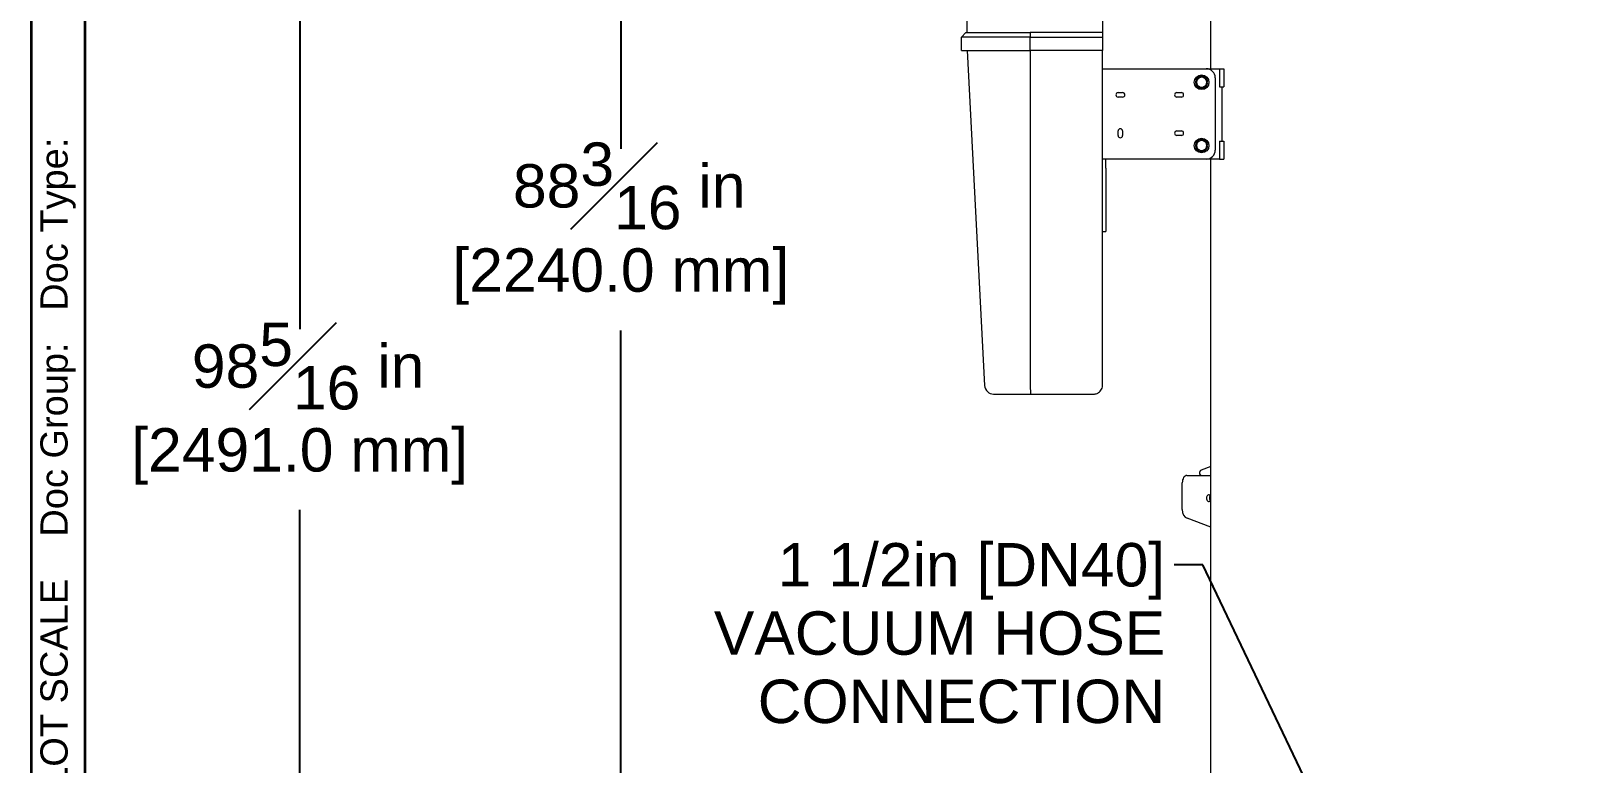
# Model space of a CAD drawing. Header units: inches. Extents: x 20 to 536, y 8 to 344.
# Drawn here: x 20 to 105.7, y 77.3 to 117.7 of the extents above; entities that cross this region are included whole.
import ezdxf

# ---------------------------------------------------------------- set-up
doc = ezdxf.new("R2010")
doc.units = ezdxf.units.IN
doc.header["$LTSCALE"] = 16
doc.header["$MEASUREMENT"] = 0
doc.layers.get('0').update_dxf_attribs({"lineweight": 25})
for name, color, linetype, lineweight in [('Border', 7, 'Continuous', 35), ('Dimension (ANSI)', 7, 'Continuous', 25), ('Symbol (ANSI)', 7, 'Continuous', 25), ('Visible (ANSI)', 7, 'Continuous', 50)]:
    doc.layers.add(name, color=color, linetype=linetype, lineweight=lineweight)
doc.styles.add('Standard A-B-C', font='arial.ttf')
doc.styles.add('Standard D-E', font='arial.ttf')
doc.dimstyles.new('in [mm] D-E NeptuneBenson', dxfattribs={"dimscale": 16, "dimtxt": 0.15, "dimasz": 0.098425, "dimexe": 0.125, "dimexo": 0.063, "dimgap": 0.031496, "dimtad": 0, "dimtih": 1, "dimtoh": 1, "dimdec": 4, "dimrnd": 1e-08, "dimzin": 3, "dimdsep": 46, "dimlunit": 5, "dimtxsty": 'Standard D-E', "dimcen": 0.09, "dimdle": 0.393701, "dimclrd": 256, "dimclre": 256, "dimclrt": 256, "dimadec": 1, "dimazin": 1, "dimtfac": 1, "dimtofl": 0, "dimtmove": 0, "dimatfit": 3, "dimfxl": 1, "dimfrac": 1, "dimtolj": 1, "dimtzin": 4, "dimlwd": -1, "dimlwe": -1, "dimarcsym": 0})
doc.dimstyles.new('in [mm] D-E NeptuneBenson$7', dxfattribs={"dimscale": 16, "dimtxt": 0.15, "dimasz": 0.098425, "dimexe": 0.125, "dimexo": 0.063, "dimgap": 0.031496, "dimtad": 0, "dimtih": 1, "dimtoh": 1, "dimdec": 4, "dimrnd": 1e-08, "dimzin": 3, "dimdsep": 46, "dimlunit": 5, "dimtxsty": 'Standard D-E', "dimcen": 0.09, "dimdle": 0.393701, "dimclrd": 256, "dimclre": 256, "dimclrt": 256, "dimadec": 1, "dimazin": 1, "dimtfac": 1, "dimtofl": 0, "dimtmove": 0, "dimatfit": 3, "dimfxl": 1, "dimfrac": 1, "dimtolj": 1, "dimtzin": 4, "dimlwd": -1, "dimlwe": -1, "dimarcsym": 0})

# ---------------------------------------------------------------- blocks, each defined once
blk = doc.blocks.new('Borders 22x34_D')
at = {"layer": 'Border'}
for p, q in [((1.25, 21.5), (1.25, 0.5)), ((1.4375, 0.5), (1.4375, 21.3125))]:
    blk.add_line(p, q, dxfattribs=at)
at = {"layer": 'Border', "insert": (1.3437, 3.875), "char_height": 0.094, "attachment_point": 4, "rotation": 90, "style": 'Standard A-B-C'}
blk.add_mtext('\\fArial|b0|i0;{\\H0.0940;BAR = 1" AT PLOT SCALE    Doc Group:   Doc Type: }', dxfattribs=at)
blk = doc.blocks.new('*D23')
at = {"layer": 'Defpoints', "color": 0, "transparency": 16777216}
for p in [(52.623, 135.407), (83.938, 135.407), (87.509, 47.22)]:
    blk.add_point(p, dxfattribs=at)
at = {"layer": 'Dimension (ANSI)', "transparency": 16777216}
for p, q in [((82.93, 135.407), (50.623, 135.407)), ((52.623, 133.833), (52.623, 111.219)), ((52.623, 48.795), (52.623, 101.183)), ((86.501, 47.22), (50.623, 47.22))]:
    blk.add_line(p, q, dxfattribs=at)
for points in [[(52.36, 133.833), (52.885, 133.833), (52.623, 135.407)], [(52.36, 48.795), (52.885, 48.795), (52.623, 47.22)]]:
    blk.add_solid(points, dxfattribs=at)
at = {"layer": 'Dimension (ANSI)', "transparency": 16777216, "char_height": 2.4, "attachment_point": 5, "style": 'Standard D-E'}
for s, insert in [('\\A1; 88{\\H1x;\\S3#16;} in', (52.623, 109.177)), ('\\A1;[2240.0 mm]', (52.623, 104.159))]:
    blk.add_mtext(s, dxfattribs=dict(at, insert=insert))
blk = doc.blocks.new('*D28')
at = {"layer": 'Defpoints', "color": 0, "transparency": 16777216}
for p in [(34.861, 145.551), (112.638, 145.551), (87.802, 47.22)]:
    blk.add_point(p, dxfattribs=at)
at = {"layer": 'Dimension (ANSI)', "transparency": 16777216}
for p, q in [((34.861, 143.977), (34.861, 101.252)), ((34.861, 48.795), (34.861, 91.26)), ((86.794, 47.22), (32.861, 47.22))]:
    blk.add_line(p, q, dxfattribs=at)
for points in [[(34.598, 143.977), (35.123, 143.977), (34.861, 145.551)], [(34.598, 48.795), (35.123, 48.795), (34.861, 47.22)]]:
    blk.add_solid(points, dxfattribs=at)
at = {"layer": 'Dimension (ANSI)', "transparency": 16777216, "char_height": 2.4, "attachment_point": 5, "style": 'Standard D-E'}
for s, insert in [('\\A1; 98{\\H1x;\\S5#16;} in', (34.861, 99.21)), ('\\A1;[2491.0 mm]', (34.861, 94.214))]:
    blk.add_mtext(s, dxfattribs=dict(at, insert=insert))

msp = doc.modelspace()

# ---------------------------------------------------------------- linework, layer by layer
at = {"layer": 'Visible (ANSI)', "linetype": 'Continuous', "lineweight": 18}
for p, q in [((85.26051, 115.65734), (85.26051, 127.65734)), ((71.78292, 117.65734), (71.78292, 119.40734)), ((79.28418, 117.65734), (79.28418, 119.40734)), ((71.71152, 117.65734), (71.46152, 117.40734)), ((71.71152, 117.65734), (75.26778, 117.65734)), ((79.28418, 117.65734), (75.26778, 117.65734)), ((79.28418, 117.40734), (79.28418, 117.65734)), ((75.25579, 117.40734), (71.46152, 117.40734)), ((71.46152, 116.65734), (71.46152, 117.40734)), ((71.46152, 116.65734), (75.25579, 116.65734)), ((71.77055, 116.65734), (72.74562, 98.13106)), ((75.25579, 117.40734), (79.28418, 117.40734)), ((75.25579, 116.65734), (75.25579, 117.40734)), ((79.28418, 116.65734), (75.25579, 116.65734)), ((75.27055, 116.65734), (75.27055, 98.13766)), ((79.27055, 114.00609), (79.27055, 116.65734)), ((79.28418, 116.65734), (79.28418, 117.40734)), ((79.27055, 115.65734), (79.64555, 115.65734)), ((79.64555, 115.65734), (85.00399, 115.65734)), ((85.00399, 115.65734), (85.74133, 115.65734)), ((85.08589, 114.95434), (85.03016, 114.95434)), ((85.50399, 115.15734), (85.50399, 111.15734)), ((85.74133, 115.65734), (85.97035, 115.65734)), ((85.74133, 115.65734), (85.74133, 114.65734)), ((85.97035, 115.65734), (85.97035, 114.65734)), ((80.12899, 114.33234), (80.37899, 114.33234)), ((80.37899, 114.08234), (80.12899, 114.08234)), ((83.37899, 114.33234), (83.62899, 114.33234)), ((83.62899, 114.08234), (83.37899, 114.08234)), ((85.03016, 114.86034), (85.08589, 114.86034)), ((85.74133, 114.65734), (85.97035, 114.65734)), ((85.87416, 114.65734), (85.87416, 111.65734)), ((79.27055, 110.65734), (79.27055, 114.00609)), ((80.12899, 111.96234), (80.12899, 112.21234)), ((80.37899, 112.21234), (80.37899, 111.96234)), ((83.37899, 112.21234), (83.62899, 112.21234)), ((83.62899, 111.96234), (83.37899, 111.96234)), ((85.08589, 111.45434), (85.03016, 111.45434)), ((85.74133, 111.65734), (85.97035, 111.65734)), ((85.74133, 111.65734), (85.74133, 110.65734)), ((85.97035, 111.65734), (85.97035, 110.65734)), ((79.64555, 110.65734), (79.27055, 110.65734)), ((79.27055, 98.15734), (79.27055, 110.65734)), ((79.45805, 110.15734), (79.45805, 110.65734)), ((85.00399, 110.65734), (79.64555, 110.65734)), ((85.74133, 110.65734), (85.00399, 110.65734)), ((85.03016, 111.36034), (85.08589, 111.36034)), ((85.26051, 62.64468), (85.26051, 110.65734)), ((85.74133, 110.65734), (85.97035, 110.65734)), ((79.45805, 110.15734), (79.45805, 107.15734)), ((79.27055, 106.65734), (79.45805, 106.65734)), ((79.45805, 107.15734), (79.45805, 106.65734)), ((75.27055, 98.13766), (75.27055, 98.13762)), ((73.24493, 97.65734), (75.28548, 97.65734)), ((75.28548, 97.65734), (78.77055, 97.65734)), ((85.26051, 93.66163), (84.72365, 93.44908)), ((83.67642, 91.26884), (83.67642, 92.75734)), ((83.93354, 93.15734), (85.26051, 93.15734)), ((84.63324, 93.30826), (84.63324, 93.25734)), ((85.16063, 92.09484), (85.26051, 92.09484)), ((85.26051, 91.71984), (85.16063, 91.71984)), ((85.26051, 90.30156), (83.95436, 90.78803))]:
    msp.add_line(p, q, dxfattribs=at)
for centre in [(84.74916, 114.90734), (84.74916, 111.40734)]:
    msp.add_circle(centre, 0.406, dxfattribs=at)
for centre, radius, start, end in [((84.74916, 114.90734), 0.34, 7.9457432, 352.0542568), ((84.74916, 114.90734), 0.281, 120, 180), ((84.74916, 114.90734), 0.281, 180, 240), ((84.74916, 114.90734), 0.281, 60, 120), ((84.74916, 114.90734), 0.281, 0, 60), ((84.74916, 114.90734), 0.281, 300, 0), ((85.00399, 115.15734), 0.5, 0, 90), ((80.12899, 114.20734), 0.125, 90, 270), ((80.37899, 114.20734), 0.125, 270, 90), ((83.37899, 114.20734), 0.125, 90, 270), ((83.62899, 114.20734), 0.125, 270, 90), ((84.74916, 114.90734), 0.281, 240, 300), ((80.25399, 112.21234), 0.125, 0, 180), ((80.25399, 111.96234), 0.125, 180, 0), ((83.37899, 112.08734), 0.125, 90, 270), ((83.62899, 112.08734), 0.125, 270, 90), ((84.74916, 111.40734), 0.34, 7.9457432, 352.0542568), ((84.74916, 111.40734), 0.281, 120, 180), ((84.74916, 111.40734), 0.281, 60, 120), ((84.74916, 111.40734), 0.281, 0, 60), ((84.74916, 111.40734), 0.281, 180, 240), ((84.74916, 111.40734), 0.281, 240, 300), ((84.74916, 111.40734), 0.281, 300, 0), ((85.00399, 111.15734), 0.5, 270, 0), ((73.24493, 98.15734), 0.5, 183.0127875, 270), ((84.73324, 93.25734), 0.1, 180, 270)]:
    msp.add_arc(centre, radius, start, end, dxfattribs=at)
for centre, major_axis, ratio, start_param, end_param in [((83.93354, 92.75734), (0, 0.4), 0.64278761, 0, 1.57079633), ((85.16063, 91.90734), (0, -0.1875), 0.76604444, 3.14159265, 6.28318531), ((85.32133, 91.90734), (0, -0.1875), 0.76604444, 3.57879373, 5.84598423), ((84.05944, 91.26884), (0, -0.5), 0.76604444, 4.71238898, 6.00526251)]:
    msp.add_ellipse(centre, major_axis=major_axis, ratio=ratio, start_param=start_param, end_param=end_param, dxfattribs=at)
msp.add_open_spline([(75.26778, 117.65734), (75.26385, 117.57404), (75.25985, 117.49065), (75.25579, 117.40734)], degree=3, dxfattribs=at)
for points in [[(84.46816, 115.06958), (84.54345, 115.11305), (84.60866, 115.15069)], [(84.46816, 114.90734), (84.46816, 114.98264), (84.46816, 115.06958)], [(84.46816, 114.74511), (84.46816, 114.83205), (84.46816, 114.90734)], [(84.60866, 115.15069), (84.67386, 115.18834), (84.74916, 115.23181)], [(84.74916, 115.23181), (84.82445, 115.18834), (84.88966, 115.15069)], [(84.88966, 115.15069), (84.95486, 115.11305), (85.03016, 115.06958)], [(85.03016, 115.06958), (85.03016, 114.98264), (85.03016, 114.90734)], [(85.03016, 114.90734), (85.03016, 114.83205), (85.03016, 114.74511)], [(84.60866, 114.66399), (84.54345, 114.70164), (84.46816, 114.74511)], [(84.74916, 114.58287), (84.67386, 114.62634), (84.60866, 114.66399)], [(84.88966, 114.66399), (84.82445, 114.62634), (84.74916, 114.58287)], [(85.03016, 114.74511), (84.95486, 114.70164), (84.88966, 114.66399)], [(84.46816, 111.56958), (84.54345, 111.61305), (84.60866, 111.65069)], [(84.46816, 111.40734), (84.46816, 111.48264), (84.46816, 111.56958)], [(84.60866, 111.65069), (84.67386, 111.68834), (84.74916, 111.73181)], [(84.74916, 111.73181), (84.82445, 111.68834), (84.88966, 111.65069)], [(84.88966, 111.65069), (84.95486, 111.61305), (85.03016, 111.56958)], [(85.03016, 111.56958), (85.03016, 111.48264), (85.03016, 111.40734)], [(84.46816, 111.24511), (84.46816, 111.33205), (84.46816, 111.40734)], [(84.60866, 111.16399), (84.54345, 111.20164), (84.46816, 111.24511)], [(84.74916, 111.08287), (84.67386, 111.12634), (84.60866, 111.16399)], [(84.88966, 111.16399), (84.82445, 111.12634), (84.74916, 111.08287)], [(85.03016, 111.24511), (84.95486, 111.20164), (84.88966, 111.16399)], [(85.03016, 111.40734), (85.03016, 111.33205), (85.03016, 111.24511)]]:
    msp.add_rational_spline(points, [1, 1.0379548493, 1], degree=2, dxfattribs=at)
for points, knots in [([(75.27055, 98.13762), (75.27063, 98.07259), (75.27111, 98.00869), (75.27281, 97.89031), (75.274, 97.83696), (75.27691, 97.74795), (75.27859, 97.71314), (75.28204, 97.6685), (75.28376, 97.65743), (75.28546, 97.65734), (75.28547, 97.65734), (75.28548, 97.65734)], [0, 0, 0, 0, 0.4958908, 0.4958908, 0.99192361, 0.99192361, 1.48822485, 1.48822485, 1.94932359, 1.94932359, 1.95126964, 1.95126964, 1.95126964, 1.95126964]), ([(78.77055, 97.65734), (78.83455, 97.65734), (78.89877, 97.66947), (78.99188, 97.70772), (79.02258, 97.72405), (79.08393, 97.76582), (79.11488, 97.79235), (79.16971, 97.85358), (79.19394, 97.88773), (79.23462, 97.96608), (79.25067, 98.00968), (79.26554, 98.08216), (79.26883, 98.10834), (79.27003, 98.13449)], [-0.00201124, -0.00201124, -0.00201124, -0.00201124, 0.53239417, 0.53239417, 0.80323069, 0.80323069, 1.09757948, 1.09757948, 1.37636737, 1.37636737, 1.65515527, 1.65515527, 1.80495609, 1.80495609, 1.80495609, 1.80495609]), ([(79.27003, 98.13449), (79.2702, 98.1383), (79.27033, 98.14211), (79.27051, 98.14972), (79.27055, 98.15353), (79.27055, 98.15734)], [0, 0, 0, 0, 0.0217918229, 0.0217918229, 0.0435836457, 0.0435836457, 0.0435836457, 0.0435836457]), ([(84.72365, 93.44908), (84.71079, 93.44399), (84.69918, 93.43704), (84.67907, 93.42097), (84.67055, 93.41187), (84.65638, 93.39265), (84.6507, 93.38252), (84.6418, 93.3618), (84.63857, 93.3512), (84.63429, 93.32982), (84.63324, 93.31904), (84.63324, 93.30826)], [0.29490852, 0.29490852, 0.29490852, 0.29490852, 0.55008608, 0.55008608, 0.80526364, 0.80526364, 1.0604412, 1.0604412, 1.31561877, 1.31561877, 1.57079633, 1.57079633, 1.57079633, 1.57079633])]:
    msp.add_open_spline(points, degree=3, knots=knots, dxfattribs=at)

# ---------------------------------------------------------------- block references
at = {"xscale": 16, "yscale": 16, "zscale": 16}
msp.add_blockref('Borders 22x34_D', (0, 0), dxfattribs=at)

# ---------------------------------------------------------------- texts
at = {"layer": 'Symbol (ANSI)', "insert": (82.73006, 89.41908), "char_height": 2.4000001, "width": 25.900611, "attachment_point": 3, "line_spacing_factor": 0.944221, "style": 'Standard D-E'}
msp.add_mtext('\\fArial|b0|i0;1 1/2in [DN40]\\P\\fArial|b0|i0;VACUUM HOSE \\P\\fArial|b0|i0;CONNECTION', dxfattribs=at)

# ---------------------------------------------------------------- dimensions: what is measured, and where the dimension line sits
at = {"layer": 'Dimension (ANSI)'}
for base, p1, p2, text, override, picture, middle in [((34.860741, 145.551486), (87.801881, 47.219842), (112.637537, 145.551486), ' <> in\\X[2491.0 mm]', {"dimgap": 0.031496, "dimdec": 4, "dimpost": '', "dimse2": 1, "dimtol": 0, "dimlim": 0, "dimtp": 0, "dimtm": 0, "dimtdec": 2, "dimatfit": 1}, '*D28', (34.860741, 96.256092)), ((52.62278, 135.40734), (87.50899, 47.21984), (83.93813, 135.40734), ' <> in\\X[2240.0 mm]', {"dimgap": 0.031496, "dimdec": 4, "dimpost": '', "dimtol": 0, "dimlim": 0, "dimtp": 0, "dimtm": 0, "dimtdec": 2, "dimatfit": 1}, '*D23', (52.62278, 106.20097))]:
    dim = msp.add_linear_dim(base=base, p1=p1, p2=p2, angle=90, text=text, dimstyle='in [mm] D-E NeptuneBenson', override=override, dxfattribs=at)
    dim.commit()
    dim.dimension.update_dxf_attribs({"geometry": picture, "text_midpoint": middle, "dimtype": 160})

# ---------------------------------------------------------------- leaders
at = {"layer": 'Symbol (ANSI)', "annotation_type": 0, "has_hookline": 1, "hookline_direction": 1, "text_width": 24.7678}
msp.add_leader([(91.93902, 73.30697), (84.8088, 88.21908), (83.234, 88.21908)], dimstyle='in [mm] D-E NeptuneBenson$7', override={"dimtad": 0}, dxfattribs=at)

doc.saveas('drawing.dxf')
